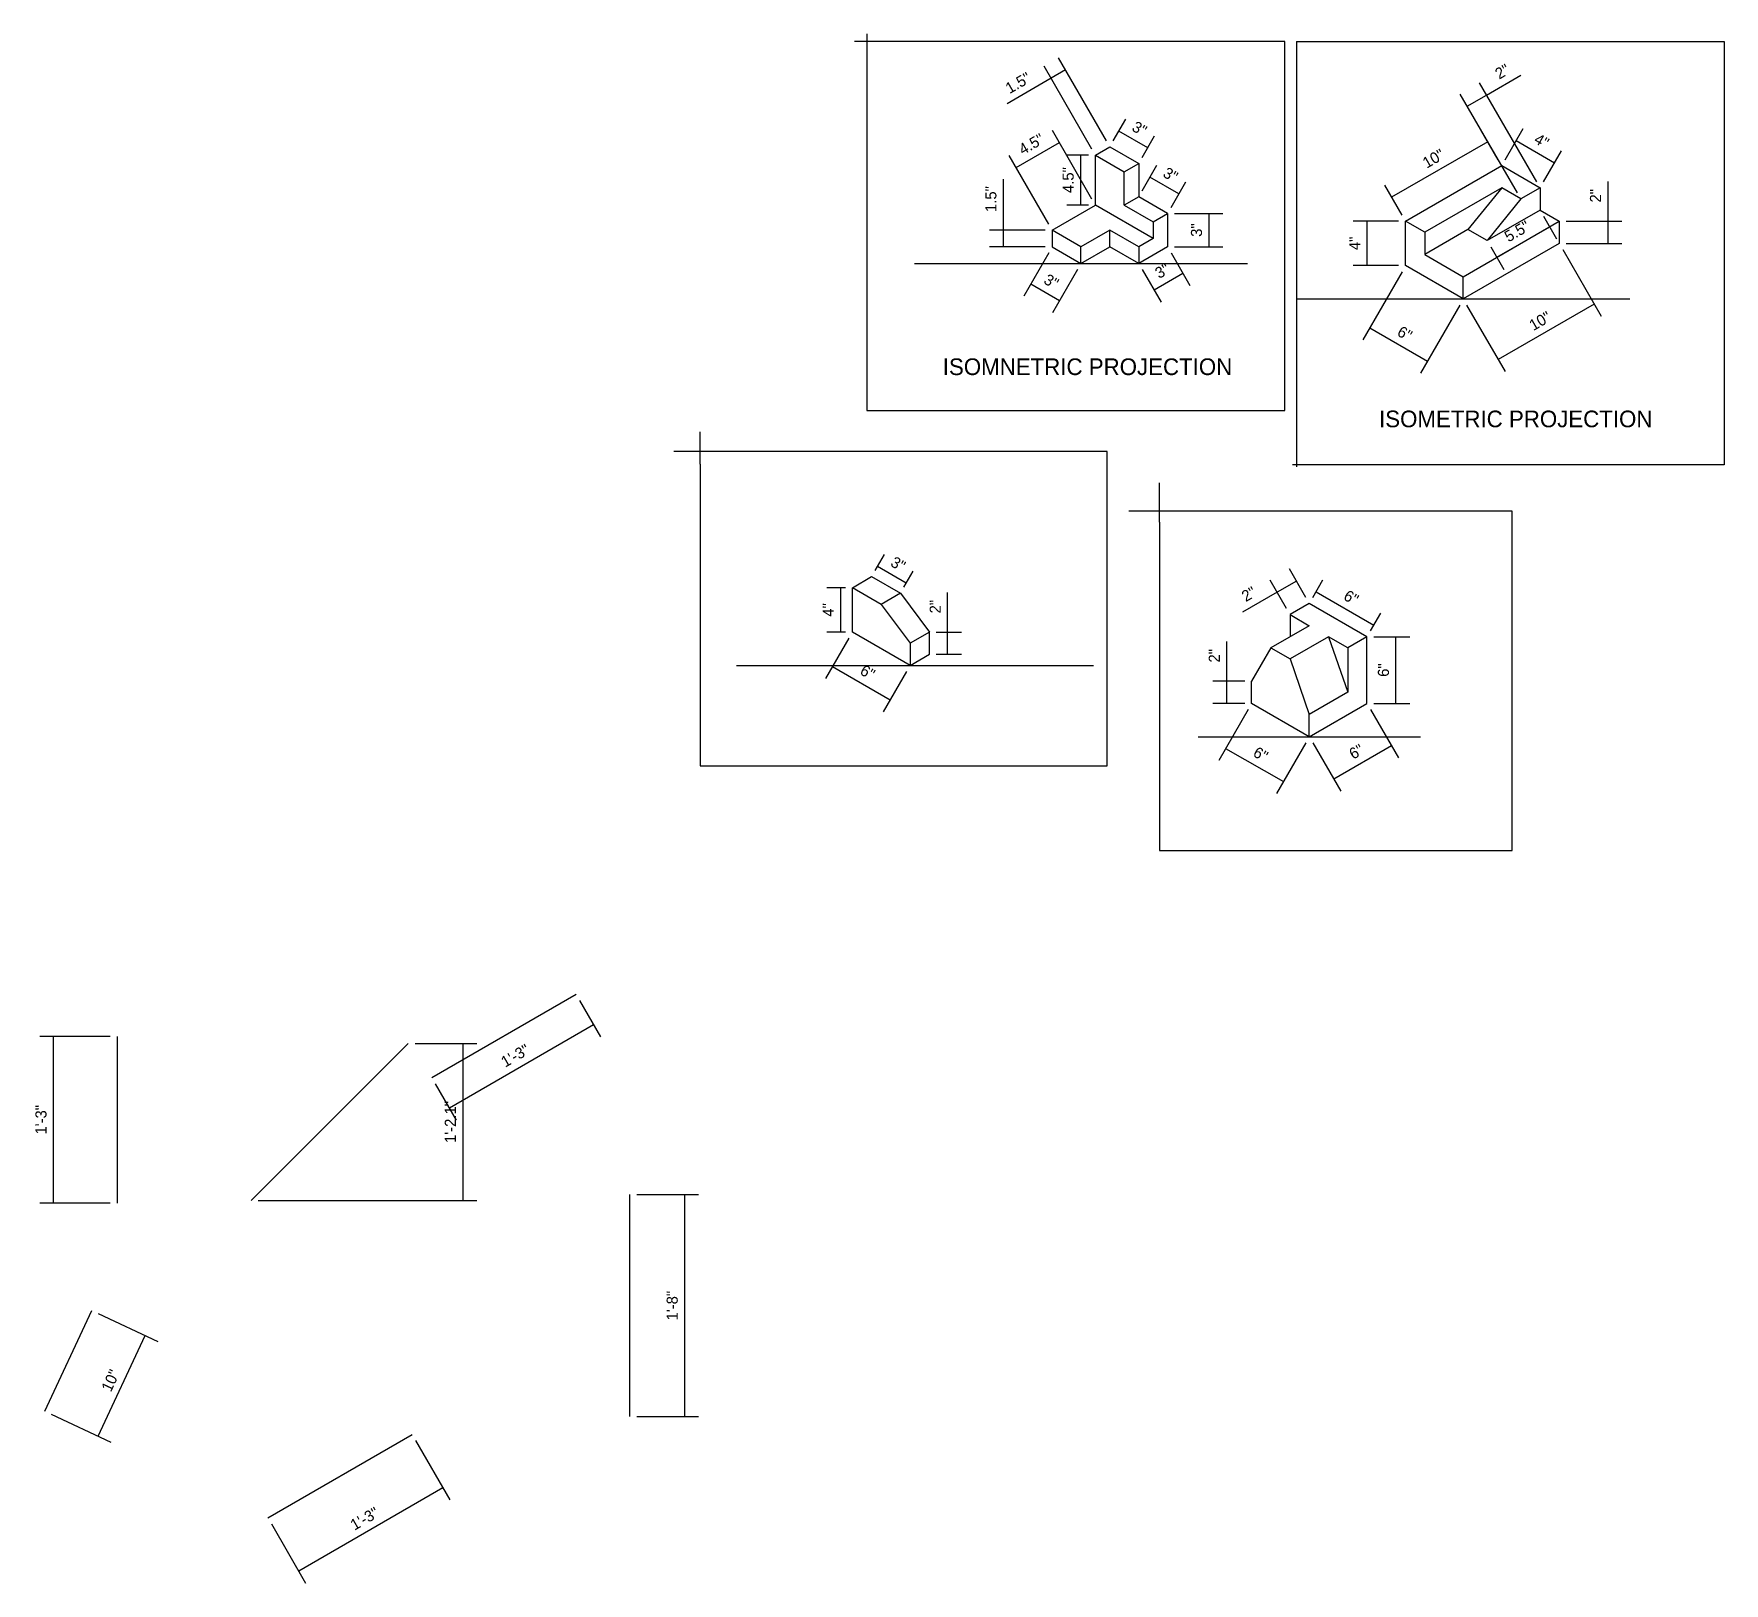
# Model space of a CAD drawing. Header units: inches. Extents: x 1442 to 1594, y 913 to 1052.
import ezdxf

# ---------------------------------------------------------------- set-up
doc = ezdxf.new("R2010")
doc.units = ezdxf.units.IN
doc.dimstyles.new('ISO-25', dxfattribs={"dimtxt": 1, "dimasz": 1, "dimexe": 1.25, "dimexo": 0.625, "dimtad": 1, "dimdec": 1, "dimlunit": 3, "dimtxsty": 'Standard', "dimblk": 'NONE', "dimcen": 2.5, "dimclrt": 1, "dimadec": 0, "dimazin": 0, "dimtfac": 1, "dimtdec": 1, "dimtmove": 0, "dimatfit": 3, "dimfxl": 1, "dimarcsym": 0})

# ---------------------------------------------------------------- blocks, each defined once
blk = doc.blocks.new('*D3')
at = {"color": 0, "lineweight": -2}
for p, q in [((1476, 961.31), (1481.56, 961.31)), ((1480.31, 961.31), (1480.31, 947.17)), ((1461.86, 947.17), (1481.56, 947.17))]:
    blk.add_line(p, q, dxfattribs=at)
at = {"layer": 'Defpoints', "color": 0}
for p in [(1475.38, 961.31), (1461.24, 947.17), (1480.31, 947.17)]:
    blk.add_point(p, dxfattribs=at)
at = {"color": 1, "insert": (1479.18, 954.24), "char_height": 1, "attachment_point": 5, "rotation": 90}
blk.add_mtext('1\'-2.1"', dxfattribs=at)
blk = doc.blocks.new('_None')
blk = doc.blocks.new('*D4')
at = {"color": 0, "lineweight": -2}
for p, q in [((1476.05, 925.54), (1479.13, 920.2)), ((1478.51, 921.28), (1465.52, 913.78)), ((1463.06, 918.04), (1466.14, 912.7))]:
    blk.add_line(p, q, dxfattribs=at)
at = {"layer": 'Defpoints', "color": 0}
for p in [(1475.74, 926.08), (1462.75, 918.58), (1465.52, 913.78)]:
    blk.add_point(p, dxfattribs=at)
at = {"color": 1, "insert": (1471.45, 918.51), "char_height": 1, "attachment_point": 5, "rotation": 30}
blk.add_mtext('1\'-3"', dxfattribs=at)
blk = doc.blocks.new('*D5')
at = {"color": 0, "lineweight": -2}
for p, q in [((1495.97, 947.7), (1501.55, 947.7)), ((1500.3, 927.7), (1500.3, 947.7)), ((1495.97, 927.7), (1501.55, 927.7))]:
    blk.add_line(p, q, dxfattribs=at)
at = {"layer": 'Defpoints', "color": 0}
for p in [(1495.35, 947.7), (1500.3, 947.7), (1495.35, 927.7)]:
    blk.add_point(p, dxfattribs=at)
at = {"color": 1, "insert": (1499.17, 937.7), "char_height": 1, "attachment_point": 5, "rotation": 90}
blk.add_mtext('1\'-8"', dxfattribs=at)
blk = doc.blocks.new('*D6')
at = {"color": 0, "lineweight": -2}
for p, q in [((1447.46, 936.98), (1452.83, 934.48)), ((1447.47, 925.94), (1451.7, 935)), ((1443.23, 927.92), (1448.6, 925.41))]:
    blk.add_line(p, q, dxfattribs=at)
at = {"layer": 'Defpoints', "color": 0}
for p in [(1446.89, 937.25), (1451.7, 935), (1442.66, 928.18)]:
    blk.add_point(p, dxfattribs=at)
at = {"color": 1, "insert": (1448.57, 930.95), "char_height": 1, "attachment_point": 5, "rotation": 65}
blk.add_mtext('10"', dxfattribs=at)
blk = doc.blocks.new('*D7')
at = {"color": 0, "lineweight": -2}
for p, q in [((1448.54, 961.94), (1442.19, 961.94)), ((1443.44, 946.94), (1443.44, 961.94)), ((1448.54, 946.94), (1442.19, 946.94))]:
    blk.add_line(p, q, dxfattribs=at)
at = {"layer": 'Defpoints', "color": 0}
for p in [(1443.44, 961.94), (1449.16, 961.94), (1449.16, 946.94)]:
    blk.add_point(p, dxfattribs=at)
at = {"color": 1, "insert": (1442.31, 954.44), "char_height": 1, "attachment_point": 5, "rotation": 90}
blk.add_mtext('1\'-3"', dxfattribs=at)
blk = doc.blocks.new('*D8')
at = {"color": 0, "lineweight": -2}
for p, q in [((1490.81, 965.18), (1492.7, 961.9)), ((1492.08, 962.99), (1479.09, 955.49)), ((1477.82, 957.68), (1479.71, 954.4))]:
    blk.add_line(p, q, dxfattribs=at)
at = {"layer": 'Defpoints', "color": 0}
for p in [(1490.5, 965.72), (1477.51, 958.22), (1479.09, 955.49)]:
    blk.add_point(p, dxfattribs=at)
at = {"color": 1, "insert": (1485.02, 960.21), "char_height": 1, "attachment_point": 5, "rotation": 30}
blk.add_mtext('1\'-3"', dxfattribs=at)
blk = doc.blocks.new('*D9')
at = {"color": 0, "lineweight": -2}
for p, q in [((1517.44, 1003.9), (1518.28, 1005.35)), ((1520.25, 1002.77), (1517.65, 1004.27)), ((1520.04, 1002.4), (1520.88, 1003.85))]:
    blk.add_line(p, q, dxfattribs=at)
at = {"layer": 'Defpoints', "color": 0}
for p in [(1517.65, 1004.27), (1517.13, 1003.36), (1519.73, 1001.86)]:
    blk.add_point(p, dxfattribs=at)
at = {"color": 1, "insert": (1519.52, 1004.49), "char_height": 1, "attachment_point": 5, "rotation": 330}
blk.add_mtext('3"', dxfattribs=at)
blk = doc.blocks.new('*D10')
at = {"color": 0, "lineweight": -2}
for p, q in [((1514.77, 1002.36), (1513.1, 1002.36)), ((1514.35, 998.36), (1514.35, 1002.36)), ((1514.77, 998.36), (1513.1, 998.36))]:
    blk.add_line(p, q, dxfattribs=at)
at = {"layer": 'Defpoints', "color": 0}
for p in [(1514.35, 1002.36), (1515.4, 1002.36), (1515.4, 998.36)]:
    blk.add_point(p, dxfattribs=at)
at = {"color": 1, "insert": (1513.22, 1000.36), "char_height": 1, "attachment_point": 5, "rotation": 90}
blk.add_mtext('4"', dxfattribs=at)
blk = doc.blocks.new('*D11')
at = {"color": 0, "lineweight": -2}
for p, q in [((1515.09, 997.82), (1512.99, 994.18)), ((1513.61, 995.26), (1518.81, 992.26)), ((1520.28, 994.82), (1518.18, 991.18))]:
    blk.add_line(p, q, dxfattribs=at)
at = {"layer": 'Defpoints', "color": 0}
for p in [(1515.4, 998.36), (1520.59, 995.36), (1518.81, 992.26)]:
    blk.add_point(p, dxfattribs=at)
at = {"color": 1, "insert": (1516.77, 994.74), "char_height": 1, "attachment_point": 5, "rotation": 330}
blk.add_mtext('6"', dxfattribs=at)
blk = doc.blocks.new('*D12')
at = {"color": 0, "lineweight": -2}
for p, q in [((1523.98, 998.36), (1523.98, 1001.94)), ((1522.95, 998.36), (1525.23, 998.36)), ((1523.98, 996.36), (1523.98, 998.36)), ((1522.95, 996.36), (1525.23, 996.36))]:
    blk.add_line(p, q, dxfattribs=at)
at = {"layer": 'Defpoints', "color": 0}
for p in [(1522.33, 998.36), (1523.98, 998.36), (1522.33, 996.36)]:
    blk.add_point(p, dxfattribs=at)
at = {"color": 1, "insert": (1522.86, 1000.65), "char_height": 1, "attachment_point": 5, "rotation": 90}
blk.add_mtext('2"', dxfattribs=at)
blk = doc.blocks.new('*D13')
at = {"color": 0, "lineweight": -2}
for p, q in [((1556.87, 1001.48), (1557.79, 1003.07)), ((1557.17, 1001.99), (1562.36, 998.99)), ((1562.07, 998.48), (1562.99, 1000.07))]:
    blk.add_line(p, q, dxfattribs=at)
at = {"layer": 'Defpoints', "color": 0}
for p in [(1556.56, 1000.94), (1562.36, 998.99), (1561.75, 997.94)]:
    blk.add_point(p, dxfattribs=at)
at = {"color": 1, "insert": (1560.33, 1001.47), "char_height": 1, "attachment_point": 5, "rotation": 330}
blk.add_mtext('6"', dxfattribs=at)
blk = doc.blocks.new('*D14')
at = {"color": 0, "lineweight": -2}
for p, q in [((1562.38, 997.94), (1565.61, 997.94)), ((1564.36, 991.94), (1564.36, 997.94)), ((1562.38, 991.94), (1565.61, 991.94))]:
    blk.add_line(p, q, dxfattribs=at)
at = {"layer": 'Defpoints', "color": 0}
for p in [(1561.75, 997.94), (1564.36, 997.94), (1561.75, 991.94)]:
    blk.add_point(p, dxfattribs=at)
at = {"color": 1, "insert": (1563.24, 994.94), "char_height": 1, "attachment_point": 5, "rotation": 90}
blk.add_mtext('6"', dxfattribs=at)
blk = doc.blocks.new('*D15')
at = {"color": 0, "lineweight": -2}
for p, q in [((1562.07, 991.4), (1564.59, 987.03)), ((1556.87, 988.4), (1559.39, 984.03)), ((1563.96, 988.11), (1558.77, 985.11))]:
    blk.add_line(p, q, dxfattribs=at)
at = {"layer": 'Defpoints', "color": 0}
for p in [(1561.75, 991.94), (1556.56, 988.94), (1558.77, 985.11)]:
    blk.add_point(p, dxfattribs=at)
at = {"color": 1, "insert": (1560.8, 987.59), "char_height": 1, "attachment_point": 5, "rotation": 30}
blk.add_mtext('6"', dxfattribs=at)
blk = doc.blocks.new('*D16')
at = {"color": 0, "lineweight": -2}
for p, q in [((1549.13, 993.94), (1549.13, 997.52)), ((1550.74, 993.94), (1547.88, 993.94)), ((1549.13, 991.94), (1549.13, 993.94)), ((1550.74, 991.94), (1547.88, 991.94))]:
    blk.add_line(p, q, dxfattribs=at)
at = {"layer": 'Defpoints', "color": 0}
for p in [(1549.13, 993.94), (1551.36, 993.94), (1551.36, 991.94)]:
    blk.add_point(p, dxfattribs=at)
at = {"color": 1, "insert": (1548, 996.23), "char_height": 1, "attachment_point": 5, "rotation": 90}
blk.add_mtext('2"', dxfattribs=at)
blk = doc.blocks.new('*D17')
at = {"color": 0, "lineweight": -2}
for p, q in [((1551.05, 991.4), (1548.4, 986.81)), ((1556.24, 988.4), (1553.59, 983.81)), ((1549.02, 987.89), (1554.22, 984.89))]:
    blk.add_line(p, q, dxfattribs=at)
at = {"layer": 'Defpoints', "color": 0}
for p in [(1551.36, 991.94), (1556.56, 988.94), (1554.22, 984.89)]:
    blk.add_point(p, dxfattribs=at)
at = {"color": 1, "insert": (1552.18, 987.36), "char_height": 1, "attachment_point": 5, "rotation": 330}
blk.add_mtext('6"', dxfattribs=at)
blk = doc.blocks.new('*D18')
at = {"color": 0, "lineweight": -2}
for p, q in [((1556.24, 1001.48), (1554.76, 1004.05)), ((1553.65, 1001.96), (1550.55, 1000.17)), ((1554.51, 1000.48), (1553.03, 1003.05)), ((1555.39, 1002.96), (1553.65, 1001.96))]:
    blk.add_line(p, q, dxfattribs=at)
at = {"layer": 'Defpoints', "color": 0}
for p in [(1553.65, 1001.96), (1556.56, 1000.94), (1554.82, 999.94)]:
    blk.add_point(p, dxfattribs=at)
at = {"color": 1, "insert": (1551.11, 1001.79), "char_height": 1, "attachment_point": 5, "rotation": 30}
blk.add_mtext('2"', dxfattribs=at)
blk = doc.blocks.new('*D19')
at = {"color": 0, "lineweight": -2}
for p, q in [((1538.9, 1042.61), (1540.03, 1044.55)), ((1542, 1041.97), (1539.4, 1043.47)), ((1541.5, 1041.11), (1542.62, 1043.05))]:
    blk.add_line(p, q, dxfattribs=at)
at = {"layer": 'Defpoints', "color": 0}
for p in [(1539.4, 1043.47), (1538.59, 1042.07), (1541.19, 1040.57)]:
    blk.add_point(p, dxfattribs=at)
at = {"color": 1, "insert": (1541.26, 1043.7), "char_height": 1, "attachment_point": 5, "rotation": 330}
blk.add_mtext('3"', dxfattribs=at)
blk = doc.blocks.new('*D20')
at = {"color": 0, "lineweight": -2}
for p, q in [((1544.1, 1032.53), (1545.8, 1029.59)), ((1541.5, 1031.03), (1543.2, 1028.09)), ((1545.17, 1030.67), (1542.57, 1029.17))]:
    blk.add_line(p, q, dxfattribs=at)
at = {"layer": 'Defpoints', "color": 0}
for p in [(1543.79, 1033.07), (1541.19, 1031.57), (1542.57, 1029.17)]:
    blk.add_point(p, dxfattribs=at)
at = {"color": 1, "insert": (1543.31, 1030.89), "char_height": 1, "attachment_point": 5, "rotation": 30}
blk.add_mtext('3"', dxfattribs=at)
blk = doc.blocks.new('*D21')
at = {"color": 0, "lineweight": -2}
for p, q in [((1541.5, 1038.11), (1542.83, 1040.41)), ((1544.8, 1037.82), (1542.2, 1039.32)), ((1544.1, 1036.61), (1545.43, 1038.91))]:
    blk.add_line(p, q, dxfattribs=at)
at = {"layer": 'Defpoints', "color": 0}
for p in [(1542.2, 1039.32), (1541.19, 1037.57), (1543.79, 1036.07)]:
    blk.add_point(p, dxfattribs=at)
at = {"color": 1, "insert": (1544.06, 1039.55), "char_height": 1, "attachment_point": 5, "rotation": 330}
blk.add_mtext('3"', dxfattribs=at)
blk = doc.blocks.new('*D22')
at = {"color": 0, "lineweight": -2}
for p, q in [((1544.41, 1036.07), (1548.77, 1036.07)), ((1547.52, 1036.07), (1547.52, 1033.07)), ((1544.41, 1033.07), (1548.77, 1033.07))]:
    blk.add_line(p, q, dxfattribs=at)
at = {"layer": 'Defpoints', "color": 0}
for p in [(1543.79, 1036.07), (1543.79, 1033.07), (1547.52, 1033.07)]:
    blk.add_point(p, dxfattribs=at)
at = {"color": 1, "insert": (1546.4, 1034.57), "char_height": 1, "attachment_point": 5, "rotation": 90}
blk.add_mtext('3"', dxfattribs=at)
blk = doc.blocks.new('*D23')
at = {"color": 0, "lineweight": -2}
for p, q in [((1536.67, 1041.32), (1534.72, 1041.32)), ((1535.97, 1036.82), (1535.97, 1041.32)), ((1536.67, 1036.82), (1534.72, 1036.82))]:
    blk.add_line(p, q, dxfattribs=at)
at = {"layer": 'Defpoints', "color": 0}
for p in [(1535.97, 1041.32), (1537.29, 1041.32), (1537.29, 1036.82)]:
    blk.add_point(p, dxfattribs=at)
at = {"color": 1, "insert": (1534.84, 1039.07), "char_height": 1, "attachment_point": 5, "rotation": 90}
blk.add_mtext('4.5"', dxfattribs=at)
blk = doc.blocks.new('*D24')
at = {"color": 0, "lineweight": -2}
for p, q in [((1536.98, 1037.36), (1533.41, 1043.54)), ((1530.14, 1040.21), (1534.04, 1042.46)), ((1533.08, 1035.11), (1529.51, 1041.29))]:
    blk.add_line(p, q, dxfattribs=at)
at = {"layer": 'Defpoints', "color": 0}
for p in [(1534.04, 1042.46), (1537.29, 1036.82), (1533.39, 1034.57)]:
    blk.add_point(p, dxfattribs=at)
at = {"color": 1, "insert": (1531.52, 1042.31), "char_height": 1, "attachment_point": 5, "rotation": 30}
blk.add_mtext('4.5"', dxfattribs=at)
blk = doc.blocks.new('*D25')
at = {"color": 0, "lineweight": -2}
for p, q in [((1533.08, 1032.53), (1530.83, 1028.63)), ((1535.68, 1031.03), (1533.43, 1027.13)), ((1531.46, 1029.72), (1534.06, 1028.22))]:
    blk.add_line(p, q, dxfattribs=at)
at = {"layer": 'Defpoints', "color": 0}
for p in [(1533.39, 1033.07), (1535.99, 1031.57), (1534.06, 1028.22)]:
    blk.add_point(p, dxfattribs=at)
at = {"color": 1, "insert": (1533.32, 1029.94), "char_height": 1, "attachment_point": 5, "rotation": 330}
blk.add_mtext('3"', dxfattribs=at)
blk = doc.blocks.new('*D26')
at = {"color": 0, "lineweight": -2}
for p, q in [((1529.01, 1034.57), (1529.01, 1039.15)), ((1532.77, 1034.57), (1527.76, 1034.57)), ((1529.01, 1033.07), (1529.01, 1034.57)), ((1532.77, 1033.07), (1527.76, 1033.07))]:
    blk.add_line(p, q, dxfattribs=at)
at = {"layer": 'Defpoints', "color": 0}
for p in [(1529.01, 1034.57), (1533.39, 1034.57), (1533.39, 1033.07)]:
    blk.add_point(p, dxfattribs=at)
at = {"color": 1, "insert": (1527.88, 1037.36), "char_height": 1, "attachment_point": 5, "rotation": 90}
blk.add_mtext('1.5"', dxfattribs=at)
blk = doc.blocks.new('*D27')
at = {"color": 0, "lineweight": -2}
for p, q in [((1536.98, 1041.86), (1532.67, 1049.32)), ((1538.28, 1042.61), (1533.97, 1050.07)), ((1533.3, 1048.24), (1529.33, 1045.95)), ((1534.6, 1048.99), (1533.3, 1048.24))]:
    blk.add_line(p, q, dxfattribs=at)
at = {"layer": 'Defpoints', "color": 0}
for p in [(1533.3, 1048.24), (1538.59, 1042.07), (1537.29, 1041.32)]:
    blk.add_point(p, dxfattribs=at)
at = {"color": 1, "insert": (1530.32, 1047.82), "char_height": 1, "attachment_point": 5, "rotation": 30}
blk.add_mtext('1.5"', dxfattribs=at)
blk = doc.blocks.new('*D28')
at = {"color": 0, "lineweight": -2}
for p, q in [((1573.57, 1040.91), (1572.01, 1043.61)), ((1572.63, 1042.53), (1563.97, 1037.53)), ((1564.91, 1035.91), (1563.35, 1038.61))]:
    blk.add_line(p, q, dxfattribs=at)
at = {"layer": 'Defpoints', "color": 0}
for p in [(1573.89, 1040.37), (1563.97, 1037.53), (1565.22, 1035.37)]:
    blk.add_point(p, dxfattribs=at)
at = {"color": 1, "insert": (1567.74, 1041.01), "char_height": 1, "attachment_point": 5, "rotation": 30}
blk.add_mtext('10"', dxfattribs=at)
blk = doc.blocks.new('*D29')
at = {"color": 0, "lineweight": -2}
for p, q in [((1574.2, 1040.91), (1575.82, 1043.71)), ((1575.19, 1042.63), (1578.66, 1040.63)), ((1577.66, 1038.91), (1579.28, 1041.71))]:
    blk.add_line(p, q, dxfattribs=at)
at = {"layer": 'Defpoints', "color": 0}
for p in [(1573.89, 1040.37), (1578.66, 1040.63), (1577.35, 1038.37)]:
    blk.add_point(p, dxfattribs=at)
at = {"color": 1, "insert": (1577.49, 1042.6), "char_height": 1, "attachment_point": 5, "rotation": 330}
blk.add_mtext('4"', dxfattribs=at)
blk = doc.blocks.new('*D30')
at = {"color": 0, "lineweight": -2}
for p, q in [((1579.39, 1032.82), (1582.86, 1026.82)), ((1582.23, 1027.9), (1573.57, 1022.9)), ((1570.73, 1027.82), (1574.2, 1021.82))]:
    blk.add_line(p, q, dxfattribs=at)
at = {"layer": 'Defpoints', "color": 0}
for p in [(1579.08, 1033.37), (1570.42, 1028.37), (1573.57, 1022.9)]:
    blk.add_point(p, dxfattribs=at)
at = {"color": 1, "insert": (1577.34, 1026.38), "char_height": 1, "attachment_point": 5, "rotation": 30}
blk.add_mtext('10"', dxfattribs=at)
blk = doc.blocks.new('*D31')
at = {"color": 0, "lineweight": -2}
for p, q in [((1564.91, 1030.82), (1561.37, 1024.69)), ((1570.11, 1027.82), (1566.57, 1021.69)), ((1562, 1025.77), (1567.19, 1022.77))]:
    blk.add_line(p, q, dxfattribs=at)
at = {"layer": 'Defpoints', "color": 0}
for p in [(1565.22, 1031.37), (1570.42, 1028.37), (1567.19, 1022.77)]:
    blk.add_point(p, dxfattribs=at)
at = {"color": 1, "insert": (1565.16, 1025.25), "char_height": 1, "attachment_point": 5, "rotation": 330}
blk.add_mtext('6"', dxfattribs=at)
blk = doc.blocks.new('*D32')
at = {"color": 0, "lineweight": -2}
for p, q in [((1564.6, 1035.37), (1560.52, 1035.37)), ((1561.77, 1031.37), (1561.77, 1035.37)), ((1564.6, 1031.37), (1560.52, 1031.37))]:
    blk.add_line(p, q, dxfattribs=at)
at = {"layer": 'Defpoints', "color": 0}
for p in [(1561.77, 1035.37), (1565.22, 1035.37), (1565.22, 1031.37)]:
    blk.add_point(p, dxfattribs=at)
at = {"color": 1, "insert": (1560.65, 1033.37), "char_height": 1, "attachment_point": 5, "rotation": 90}
blk.add_mtext('4"', dxfattribs=at)
blk = doc.blocks.new('*D33')
at = {"color": 0, "lineweight": -2}
for p, q in [((1583.47, 1035.37), (1583.47, 1038.95)), ((1579.71, 1035.37), (1584.72, 1035.37)), ((1583.47, 1033.37), (1583.47, 1035.37)), ((1579.71, 1033.37), (1584.72, 1033.37))]:
    blk.add_line(p, q, dxfattribs=at)
at = {"layer": 'Defpoints', "color": 0}
for p in [(1579.08, 1035.37), (1583.47, 1035.37), (1579.08, 1033.37)]:
    blk.add_point(p, dxfattribs=at)
at = {"color": 1, "insert": (1582.34, 1037.66), "char_height": 1, "attachment_point": 5, "rotation": 90}
blk.add_mtext('2"', dxfattribs=at)
blk = doc.blocks.new('*D34')
at = {"color": 0, "lineweight": -2}
for p, q in [((1577.66, 1035.82), (1578.84, 1033.78)), ((1573.45, 1032.12), (1578.22, 1034.87)), ((1572.9, 1033.07), (1574.08, 1031.03))]:
    blk.add_line(p, q, dxfattribs=at)
at = {"layer": 'Defpoints', "color": 0}
for p in [(1577.35, 1036.37), (1578.22, 1034.87), (1572.59, 1033.62)]:
    blk.add_point(p, dxfattribs=at)
at = {"color": 1, "insert": (1575.27, 1034.46), "char_height": 1, "attachment_point": 5, "rotation": 30}
blk.add_mtext('5.5"', dxfattribs=at)
blk = doc.blocks.new('*D35')
at = {"color": 0, "lineweight": -2}
for p, q in [((1577.04, 1038.91), (1571.89, 1047.82)), ((1572.52, 1046.73), (1575.62, 1048.53)), ((1575.3, 1037.91), (1570.16, 1046.82)), ((1570.79, 1045.73), (1572.52, 1046.73))]:
    blk.add_line(p, q, dxfattribs=at)
at = {"layer": 'Defpoints', "color": 0}
for p in [(1572.52, 1046.73), (1575.62, 1037.37), (1577.35, 1038.37)]:
    blk.add_point(p, dxfattribs=at)
at = {"color": 1, "insert": (1573.94, 1048.85), "char_height": 1, "attachment_point": 5, "rotation": 30}
blk.add_mtext('2"', dxfattribs=at)

msp = doc.modelspace()

# ---------------------------------------------------------------- linework, layer by layer
for p, q in [((1516.71, 1052.25), (1516.71, 1018.32)), ((1554.34, 1051.56), (1515.59, 1051.56)), ((1554.34, 1018.32), (1554.34, 1051.56)), ((1555.4, 1051.56), (1555.4, 1013.25)), ((1555.4, 1051.56), (1593.93, 1051.56)), ((1593.93, 1051.56), (1593.93, 1013.44)), ((1537.29, 1041.32), (1538.59, 1042.07)), ((1538.59, 1042.07), (1541.19, 1040.57)), ((1537.29, 1036.82), (1537.29, 1041.32)), ((1537.29, 1041.32), (1539.89, 1039.82)), ((1539.89, 1039.82), (1541.19, 1040.57)), ((1541.19, 1040.57), (1541.19, 1037.57)), ((1565.22, 1035.37), (1573.89, 1040.37)), ((1573.89, 1040.37), (1577.35, 1038.37)), ((1539.89, 1036.82), (1539.89, 1039.82)), ((1541.19, 1037.57), (1539.89, 1036.82)), ((1543.79, 1036.07), (1541.19, 1037.57)), ((1573.89, 1038.37), (1566.96, 1034.37)), ((1573.89, 1038.37), (1570.85, 1034.62)), ((1575.62, 1037.37), (1572.59, 1033.62)), ((1575.62, 1037.37), (1573.89, 1038.37)), ((1577.35, 1038.37), (1575.62, 1037.37)), ((1577.35, 1038.37), (1577.35, 1036.37)), ((1533.39, 1034.57), (1537.29, 1036.82)), ((1542.49, 1033.82), (1537.29, 1036.82)), ((1539.89, 1036.82), (1542.49, 1035.32)), ((1542.49, 1035.32), (1543.79, 1036.07)), ((1543.79, 1036.07), (1543.79, 1033.07)), ((1577.35, 1036.37), (1572.59, 1033.62)), ((1577.35, 1036.37), (1579.08, 1035.37)), ((1535.99, 1033.07), (1533.39, 1034.57)), ((1533.39, 1034.57), (1533.39, 1033.07)), ((1538.59, 1034.57), (1535.99, 1033.07)), ((1538.59, 1033.07), (1538.59, 1034.57)), ((1541.19, 1033.07), (1538.59, 1034.57)), ((1542.49, 1035.32), (1542.49, 1033.82)), ((1565.22, 1031.37), (1565.22, 1035.37)), ((1566.96, 1034.37), (1565.22, 1035.37)), ((1570.85, 1034.62), (1566.96, 1032.37)), ((1566.96, 1034.37), (1566.96, 1032.37)), ((1570.42, 1030.37), (1579.08, 1035.37)), ((1572.59, 1033.62), (1570.85, 1034.62)), ((1579.08, 1035.37), (1579.08, 1033.37)), ((1533.39, 1033.07), (1535.99, 1031.57)), ((1535.99, 1031.57), (1535.99, 1033.07)), ((1535.99, 1031.57), (1538.59, 1033.07)), ((1541.19, 1031.57), (1538.59, 1033.07)), ((1542.49, 1033.82), (1541.19, 1033.07)), ((1541.19, 1033.07), (1541.19, 1031.57)), ((1543.79, 1033.07), (1541.19, 1031.57)), ((1579.08, 1033.37), (1570.42, 1028.37)), ((1520.99, 1031.57), (1535.99, 1031.57)), ((1535.99, 1031.57), (1550.99, 1031.57)), ((1570.42, 1028.37), (1565.22, 1031.37)), ((1566.96, 1032.37), (1570.42, 1030.37)), ((1570.42, 1028.37), (1570.42, 1030.37)), ((1555.42, 1028.37), (1570.42, 1028.37)), ((1570.42, 1028.37), (1585.42, 1028.37)), ((1516.71, 1018.32), (1554.34, 1018.32)), ((1501.7, 1013.49), (1501.7, 1016.41)), ((1538.36, 1014.64), (1499.31, 1014.64)), ((1538.36, 986.31), (1538.36, 1014.64)), ((1501.7, 1013.49), (1501.7, 986.31)), ((1593.93, 1013.44), (1555.05, 1013.44)), ((1543.05, 1008.26), (1543.05, 1011.81)), ((1574.84, 1009.24), (1540.31, 1009.24)), ((1543.05, 1008.26), (1543.05, 978.7)), ((1574.84, 978.7), (1574.84, 1009.24)), ((1515.4, 1002.36), (1517.13, 1003.36)), ((1515.4, 998.36), (1515.4, 1002.36)), ((1518, 1000.86), (1515.4, 1002.36)), ((1517.13, 1003.36), (1519.73, 1001.86)), ((1519.73, 1001.86), (1518, 1000.86)), ((1518, 1000.86), (1520.59, 997.36)), ((1519.73, 1001.86), (1522.33, 998.36)), ((1556.56, 1000.94), (1554.82, 999.94)), ((1561.75, 997.94), (1556.56, 1000.94)), ((1556.56, 998.94), (1553.09, 996.94)), ((1554.82, 999.94), (1556.56, 998.94)), ((1554.82, 999.94), (1554.82, 997.94)), ((1520.59, 995.36), (1515.4, 998.36)), ((1522.33, 998.36), (1520.59, 997.36)), ((1522.33, 996.36), (1522.33, 998.36)), ((1558.29, 997.94), (1554.82, 995.94)), ((1560.02, 996.94), (1558.29, 997.94)), ((1558.29, 997.94), (1560.02, 992.94)), ((1561.75, 997.94), (1560.02, 996.94)), ((1561.75, 991.94), (1561.75, 997.94)), ((1520.59, 997.36), (1520.59, 995.36)), ((1520.59, 995.36), (1522.33, 996.36)), ((1553.09, 996.94), (1551.36, 993.94)), ((1553.09, 996.94), (1554.82, 995.94)), ((1554.82, 995.94), (1556.56, 990.94)), ((1560.02, 996.94), (1560.02, 992.94)), ((1504.95, 995.36), (1508.51, 995.36)), ((1508.51, 995.36), (1520.59, 995.36)), ((1520.59, 995.36), (1537.12, 995.36)), ((1551.36, 991.94), (1551.36, 993.94)), ((1560.02, 992.94), (1556.56, 990.94)), ((1556.56, 988.94), (1551.36, 991.94)), ((1556.56, 988.94), (1561.75, 991.94)), ((1556.56, 988.94), (1556.56, 990.94)), ((1546.56, 988.94), (1556.56, 988.94)), ((1556.56, 988.94), (1566.56, 988.94)), ((1501.7, 986.31), (1538.36, 986.31)), ((1543.05, 978.7), (1574.84, 978.7)), ((1490.5, 965.72), (1477.51, 958.22)), ((1449.16, 961.94), (1449.16, 946.94)), ((1461.24, 947.17), (1475.38, 961.31)), ((1495.35, 927.7), (1495.35, 947.7)), ((1442.66, 928.18), (1446.89, 937.25)), ((1462.75, 918.58), (1475.74, 926.08))]:
    msp.add_line(p, q)

# ---------------------------------------------------------------- texts
at = {"char_height": 1.5, "attachment_point": 1}
for s, insert in [('{\\C5;ISOMNETRIC PROJECTION}', (1523.54, 1023.01)), ('{\\C6;ISOMETRIC PROJECTION}', (1562.84, 1018.31))]:
    msp.add_mtext(s, dxfattribs=dict(at, insert=insert))

# ---------------------------------------------------------------- dimensions: what is measured, and where the dimension line sits
for p1, p2, distance, picture, middle in [((1538.59, 1042.07), (1537.29, 1041.32), -7.99, '*D27', (1530.32, 1047.82)), ((1575.62, 1037.37), (1577.35, 1038.37), 9.66, '*D35', (1573.94, 1048.85)), ((1541.19, 1040.57), (1538.59, 1042.07), -1.62, '*D19', (1541.26, 1043.7)), ((1533.39, 1034.57), (1537.29, 1036.82), 6.51, '*D24', (1531.52, 1042.31)), ((1573.89, 1040.37), (1565.22, 1035.37), -2.5, '*D28', (1567.74, 1041.01)), ((1573.89, 1040.37), (1577.35, 1038.37), 2.61, '*D29', (1577.49, 1042.6)), ((1537.29, 1036.82), (1537.29, 1041.32), 1.32, '*D23', (1534.84, 1039.07)), ((1543.79, 1036.07), (1541.19, 1037.57), -2.03, '*D21', (1544.06, 1039.55)), ((1533.39, 1033.07), (1533.39, 1034.57), 4.39, '*D26', (1527.88, 1037.36)), ((1579.08, 1033.37), (1579.08, 1035.37), -4.38, '*D33', (1582.34, 1037.66)), ((1543.79, 1036.07), (1543.79, 1033.07), 3.74, '*D22', (1546.4, 1034.57)), ((1572.59, 1033.62), (1577.35, 1036.37), -1.73, '*D34', (1575.27, 1034.46)), ((1565.22, 1031.37), (1565.22, 1035.37), 3.45, '*D32', (1560.65, 1033.37)), ((1533.39, 1033.07), (1535.99, 1031.57), -3.87, '*D25', (1533.32, 1029.94)), ((1543.79, 1033.07), (1541.19, 1031.57), 2.77, '*D20', (1543.31, 1030.89)), ((1579.08, 1033.37), (1570.42, 1028.37), 6.31, '*D30', (1577.34, 1026.38)), ((1565.22, 1031.37), (1570.42, 1028.37), -6.46, '*D31', (1565.16, 1025.25)), ((1519.73, 1001.86), (1517.13, 1003.36), -1.05, '*D9', (1519.52, 1004.49)), ((1556.56, 1000.94), (1554.82, 999.94), -2.34, '*D18', (1551.11, 1001.79)), ((1515.4, 998.36), (1515.4, 1002.36), 1.05, '*D10', (1513.22, 1000.36)), ((1556.56, 1000.94), (1561.75, 997.94), 1.22, '*D13', (1560.33, 1001.47)), ((1522.33, 996.36), (1522.33, 998.36), -1.65, '*D12', (1522.86, 1000.65)), ((1515.4, 998.36), (1520.59, 995.36), -3.58, '*D11', (1516.77, 994.74)), ((1551.36, 991.94), (1551.36, 993.94), 2.23, '*D16', (1548, 996.23)), ((1561.75, 991.94), (1561.75, 997.94), -2.61, '*D14', (1563.24, 994.94)), ((1551.36, 991.94), (1556.56, 988.94), -4.67, '*D17', (1552.18, 987.36)), ((1561.75, 991.94), (1556.56, 988.94), 4.42, '*D15', (1560.8, 987.59)), ((1490.5, 965.72), (1477.51, 958.22), 3.16, '*D8', (1485.02, 960.21)), ((1449.16, 946.94), (1449.16, 961.94), 5.72, '*D7', (1442.31, 954.44)), ((1495.35, 927.7), (1495.35, 947.7), -4.95, '*D5', (1499.17, 937.7)), ((1442.66, 928.18), (1446.89, 937.25), -5.31, '*D6', (1448.57, 930.95)), ((1475.74, 926.08), (1462.75, 918.58), 5.54, '*D4', (1471.45, 918.51))]:
    dim = msp.add_aligned_dim(p1=p1, p2=p2, distance=distance, dimstyle='ISO-25')
    dim.commit()
    dim.dimension.update_dxf_attribs({"geometry": picture, "text_midpoint": middle})
dim = msp.add_linear_dim(base=(1480.31, 947.17), p1=(1475.38, 961.31), p2=(1461.24, 947.17), angle=90, dimstyle='ISO-25')
dim.commit()
dim.dimension.update_dxf_attribs({"geometry": '*D3', "text_midpoint": (1479.18, 954.24)})

doc.saveas('drawing.dxf')
